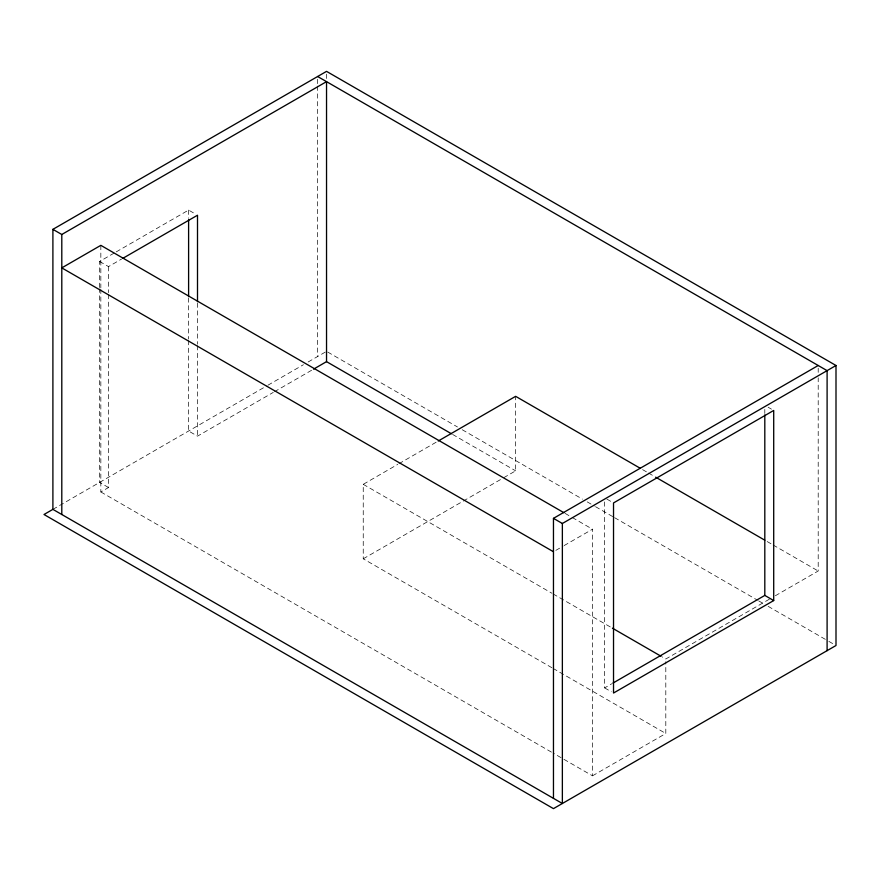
<?xml version="1.0" encoding="UTF-8"?>
<svg xmlns="http://www.w3.org/2000/svg" width="880" height="880" viewBox="0 0 880 880"><rect width="100%" height="100%" fill="white"/><g stroke="black" fill="none" stroke-linecap="round" stroke-linejoin="round"><path stroke-width="0.66" stroke-dasharray="4.4 3.3" d="M99.616 287.54L99.616 261.459L115.038 252.56M116.226 251.878L188.606 210.089L195.283 213.939M99.616 261.459L108.515 266.596L121.572 259.061M52.899 509.366L266.739 385.902M267.916 385.22L303.435 364.716M308.165 361.977L326.535 351.373M100.837 289.19L100.837 491.964L108.515 487.531L108.515 294.041M188.606 340.45L188.606 431.013L197.505 436.15L273.273 392.403M274.45 391.721L312.334 369.853M551.903 667.733L363.242 558.811L363.242 484.319L397.771 464.376M398.959 463.694L437.063 441.694M363.242 558.811L462.066 501.765M463.254 501.072L502.546 478.39M503.734 477.697L515.636 470.833L515.636 396.33M555.83 550.374L562.925 546.282M564.102 545.6L592.504 529.21L592.504 775.819L553.212 753.137M604.626 501.897L604.626 687.896L611.743 683.782M769.384 599.192L665.808 658.999L662.244 656.942M775.346 595.76L818.202 571.01L818.202 377.828M592.504 775.819L665.808 733.491L665.808 661.705M768.141 407.242L771.485 409.167M642.598 469.623L647.339 472.373M648.527 473.055L654.467 476.476M767.184 541.552L771.925 544.302M773.113 544.984L818.202 571.01M606.859 499.081L611.303 501.655M327.734 352.066L457.479 426.976M462.242 429.726L582.461 499.136M587.224 501.875L594.363 506M595.551 506.693L613.404 517M614.603 517.682L757.438 600.149M758.626 600.842L763.389 603.592M768.152 606.342L827.673 640.695M828.861 641.388L834.812 644.82M452.606 434.434L515.636 470.833M565.114 513.392L571.065 516.835M572.264 517.517L592.504 529.21M363.242 484.319L551.903 593.23M553.091 593.923L611.226 627.484M604.626 687.896L611.303 691.746M553.091 668.415L665.808 733.491M108.515 487.531L99.616 482.383L99.616 288.904M100.837 491.964L552.024 752.455M818.202 368.236L818.202 372.35M764.808 409.42L764.808 413.523M326.535 74.107L326.535 79.607M317.636 79.255L317.636 84.744M317.636 86.108L317.636 356.51M197.505 303.05L197.505 344.212M197.505 345.587L197.505 436.15M188.606 210.089L188.606 218.317M188.606 297.902L188.606 339.075M108.515 266.596L108.515 292.677M100.837 245.344L100.837 287.815"/><path stroke-width="1.32" d="M52.899 509.366L52.899 229.35L326.535 71.368L836 365.497L836 645.513L553.465 808.632L44 514.503L52.899 509.366L562.364 803.495L562.364 523.49L836 365.497M52.899 229.35L61.798 234.487L326.535 81.642L326.535 361.647L451.418 433.752M122.76 258.379L197.505 215.226L197.505 301.675M313.522 369.171L326.535 361.647M438.251 441.012L515.636 396.33L640.222 468.259M553.465 798.358L553.465 518.353L818.202 365.497M612.931 683.1L764.808 595.419L773.707 600.556L773.707 410.454L613.525 502.931L613.525 693.033L773.707 600.556M317.636 76.505L827.101 370.634L827.101 650.65M655.644 477.169L764.808 540.188M563.926 512.71L100.837 245.344L61.798 267.883L553.465 551.749M553.465 518.353L562.364 523.49M612.414 628.166L661.067 656.26M764.808 414.887L764.808 595.419M188.606 219.692L188.606 296.538M61.798 234.487L61.798 514.503"/></g></svg>
